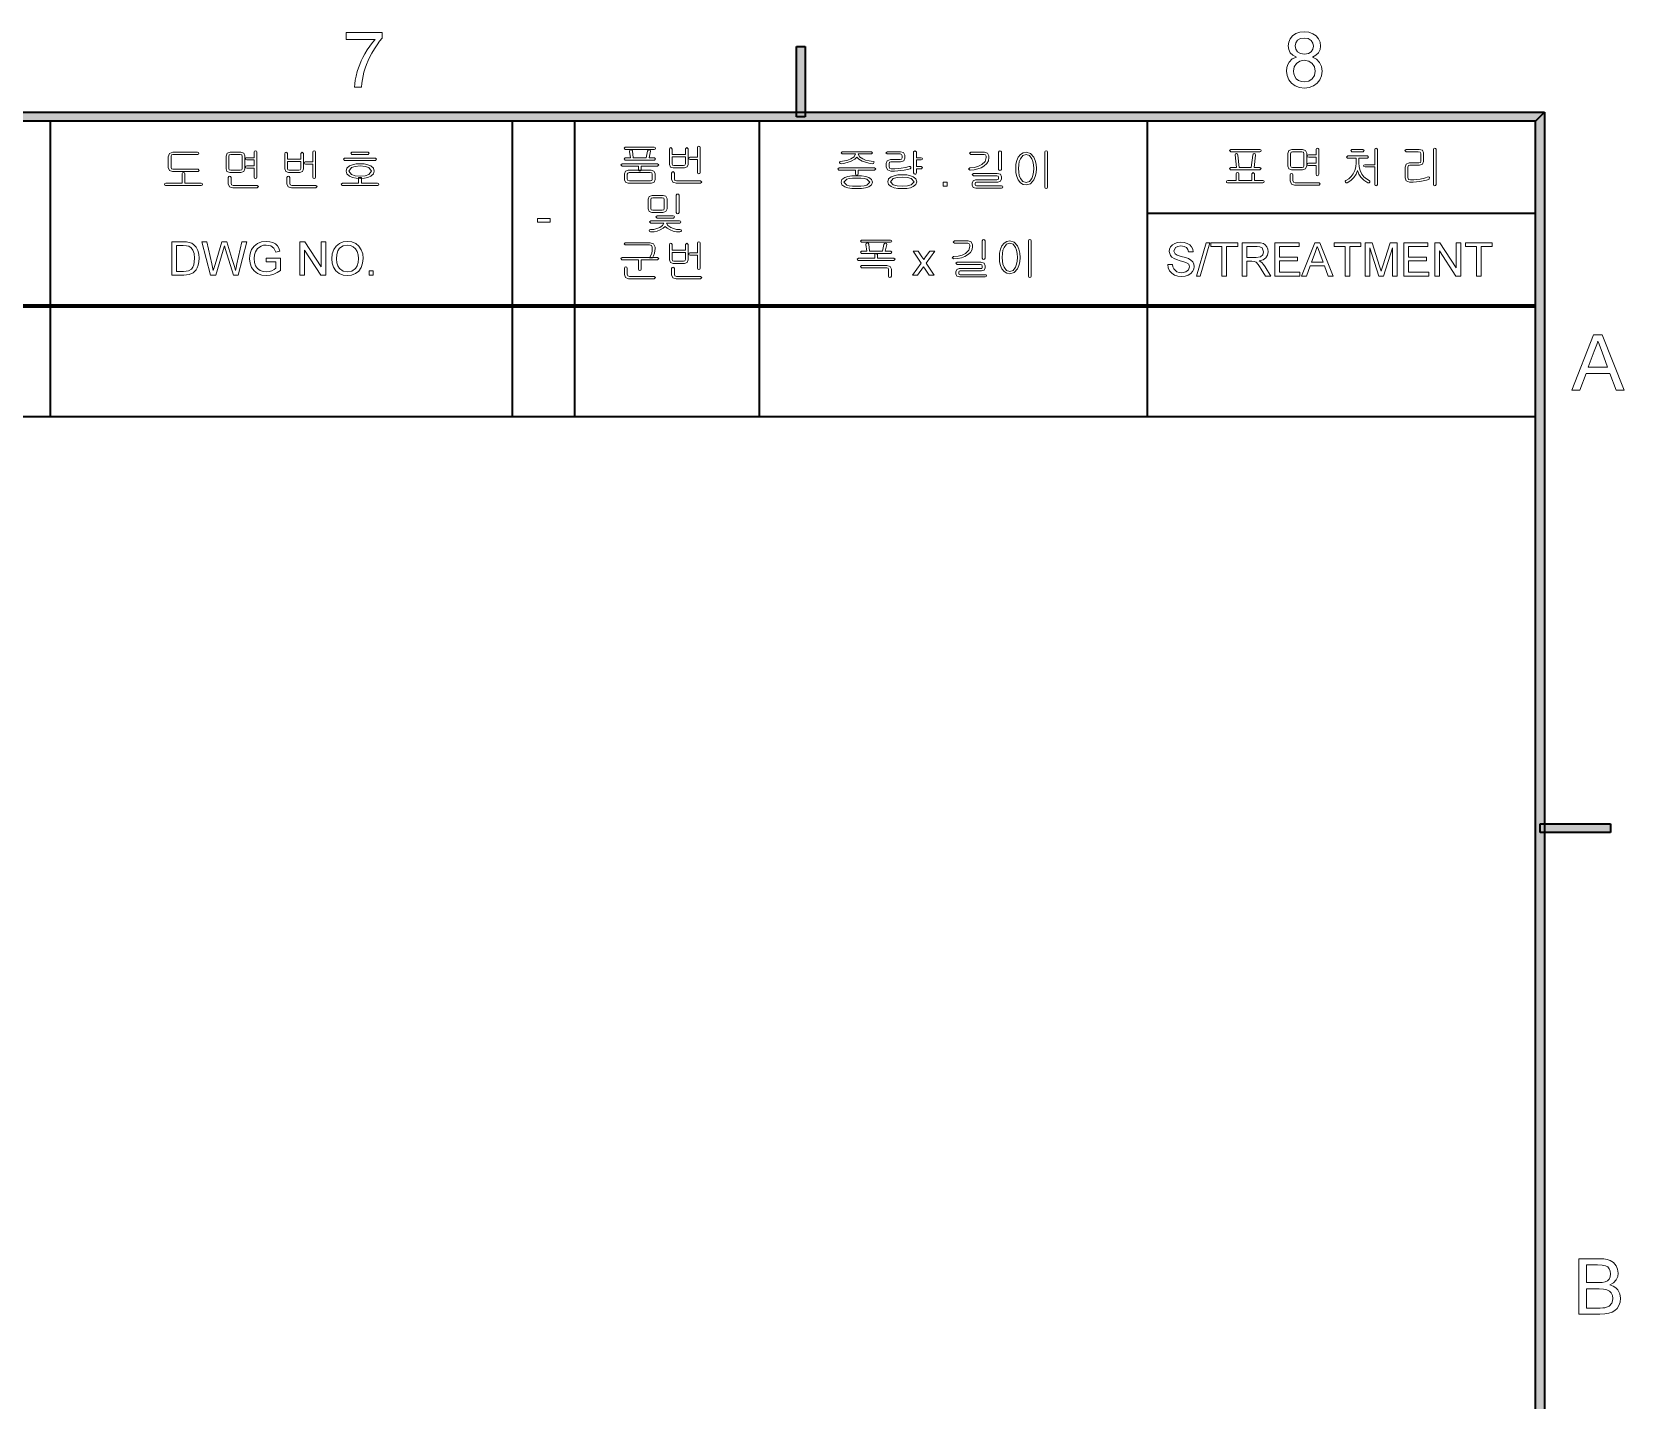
# Model space of a CAD drawing. Extents: x 23 to 417, y 3 to 294.
# Drawn here: x 328.4 to 414.6, y 217.5 to 291.6 of the extents above; entities that cross this region are included whole.
import ezdxf

# ---------------------------------------------------------------- set-up
doc = ezdxf.new("R2010")
doc.units = 0

msp = doc.modelspace()

# ---------------------------------------------------------------- linework, layer by layer
at = {"color": 7, "lineweight": 35, "ltscale": 0.095}
for p, q in [((369.763, 287), (369.763, 290.8)), ((370.237, 290.8), (370.237, 287)), ((410.006, 248.738), (413.806, 248.738)), ((413.806, 248.262), (410.006, 248.262))]:
    msp.add_line(p, q, dxfattribs=at)
at = {"color": 7, "lineweight": 35, "ltscale": 0.011874}
for p, q in [((369.763, 290.8), (370.237, 290.8)), ((370.237, 287), (369.763, 287))]:
    msp.add_line(p, q, dxfattribs=at)
at = {"color": 7, "lineweight": 35}
for p, q in [((30, 287.237), (410.237, 287.237)), ((410.237, 287.237), (410.237, 9.762)), ((409.763, 286.763), (30, 286.763)), ((409.763, 10.238), (409.763, 286.763)), ((409.763, 281.763), (388.763, 281.763)), ((409.763, 276.763), (221.402, 276.763)), ((409.763, 270.763), (221.402, 270.763))]:
    msp.add_line(p, q, dxfattribs=at)
at = {"color": 7, "lineweight": 35, "ltscale": 0.016793}
for p, q in [((410.237, 287.237), (409.763, 286.763)), ((409.763, 286.763), (410.237, 287.237))]:
    msp.add_line(p, q, dxfattribs=at)
at = {"color": 7, "lineweight": 35, "ltscale": 0.4}
for p, q in [((329.402, 270.763), (329.402, 286.763)), ((354.402, 270.763), (354.402, 286.763)), ((354.402, 270.763), (354.402, 286.763)), ((357.763, 270.763), (357.763, 286.763)), ((367.763, 270.763), (367.763, 286.763)), ((367.763, 270.763), (367.763, 286.763)), ((388.763, 270.763), (388.763, 286.763))]:
    msp.add_line(p, q, dxfattribs=at)
at = {"color": 7, "lineweight": 140}
msp.add_line((241.402, 276.763), (409.763, 276.763), dxfattribs=at)
at = {"color": 7, "lineweight": 35, "ltscale": 0.011875}
for p, q in [((410.006, 248.262), (410.006, 248.738)), ((413.806, 248.738), (413.806, 248.262))]:
    msp.add_line(p, q, dxfattribs=at)
at = {"color": 7, "lineweight": 13}
for points in [[(345.389, 291.176), (345.389, 291.551), (347.348, 291.551), (347.348, 291.247), (347.207, 291.082), (347.067, 290.892), (346.928, 290.678), (346.789, 290.44), (346.683, 290.238), (346.588, 290.034), (346.502, 289.828), (346.427, 289.62), (346.361, 289.409), (346.312, 289.218), (346.272, 289.019), (346.242, 288.81), (346.223, 288.592), (345.848, 288.592), (345.859, 288.777), (345.888, 288.98), (345.934, 289.201), (345.997, 289.44), (346.059, 289.637), (346.131, 289.832), (346.212, 290.023), (346.304, 290.212), (346.406, 290.398), (346.541, 290.62), (346.681, 290.823), (346.825, 291.008), (346.973, 291.176)], [(396.822, 290.228), (396.622, 290.328), (396.482, 290.464), (396.399, 290.632), (396.371, 290.831), (396.398, 291.034), (396.477, 291.215), (396.609, 291.373), (396.785, 291.495), (396.996, 291.568), (397.241, 291.592), (397.488, 291.567), (397.701, 291.492), (397.879, 291.368), (398.014, 291.207), (398.094, 291.025), (398.121, 290.82), (398.094, 290.628), (398.012, 290.462), (397.875, 290.328), (397.681, 290.228), (397.907, 290.11), (398.071, 289.937), (398.171, 289.717), (398.205, 289.459), (398.175, 289.216), (398.087, 289.001), (397.941, 288.812), (397.746, 288.667), (397.515, 288.58), (397.246, 288.551), (396.978, 288.58), (396.746, 288.667), (396.552, 288.813), (396.405, 289.003), (396.317, 289.222), (396.288, 289.469), (396.303, 289.654), (396.35, 289.817), (396.427, 289.959), (396.595, 290.125)], [(396.746, 290.833), (396.779, 290.653), (396.876, 290.51), (397.035, 290.415), (397.25, 290.384), (397.462, 290.415), (397.618, 290.509), (397.714, 290.647), (397.746, 290.814), (397.713, 290.987), (397.613, 291.131), (397.455, 291.227), (397.246, 291.259), (397.036, 291.228), (396.878, 291.133), (396.779, 290.995)], [(396.663, 289.473), (396.678, 289.324), (396.724, 289.181), (396.807, 289.055), (396.936, 288.961), (397.09, 288.903), (397.25, 288.884), (397.493, 288.925), (397.676, 289.047), (397.791, 289.232), (397.83, 289.461), (397.79, 289.695), (397.671, 289.884), (397.483, 290.009), (397.237, 290.051), (396.997, 290.009), (396.816, 289.886), (396.701, 289.7)], [(362.065, 285.351), (360.501, 285.351), (360.435, 285.29), (360.501, 285.226), (362.072, 285.226), (362.121, 285.245), (362.135, 285.29), (362.116, 285.334)], [(363.76, 285.257), (363.76, 284.951), (363.035, 284.951), (363.035, 285.245), (363.01, 285.306), (362.959, 285.326), (362.908, 285.304), (362.885, 285.243), (362.885, 284.414), (362.943, 284.272), (363.089, 284.226), (363.697, 284.226), (363.85, 284.279), (363.91, 284.414), (363.91, 285.255), (363.834, 285.326)], [(364.56, 283.979), (364.56, 285.334), (364.535, 285.384), (364.485, 285.401), (364.433, 285.383), (364.41, 285.331), (364.41, 284.801), (364.002, 284.801), (363.952, 284.783), (363.935, 284.738), (363.957, 284.696), (364.014, 284.676), (364.41, 284.676), (364.41, 283.978), (364.433, 283.92), (364.485, 283.901), (364.535, 283.92)], [(394.832, 285.228), (393.268, 285.228), (393.202, 285.165), (393.268, 285.103), (394.841, 285.103), (394.888, 285.124), (394.902, 285.165), (394.885, 285.209)], [(397.148, 285.228), (396.569, 285.228), (396.409, 285.163), (396.352, 285.015), (396.352, 284.331), (396.406, 284.185), (396.552, 284.128), (397.155, 284.128), (397.316, 284.182), (397.377, 284.333), (397.377, 285.033), (397.314, 285.171)], [(398.027, 283.881), (398.027, 285.236), (398.002, 285.286), (397.952, 285.303), (397.9, 285.286), (397.877, 285.236), (397.877, 284.928), (397.473, 284.928), (397.419, 284.911), (397.402, 284.867), (397.423, 284.822), (397.485, 284.803), (397.877, 284.803), (397.877, 284.478), (397.476, 284.478), (397.419, 284.46), (397.402, 284.415), (397.421, 284.373), (397.478, 284.353), (397.877, 284.353), (397.877, 283.882), (397.9, 283.823), (397.952, 283.803), (398.002, 283.822)], [(400.415, 285.228), (399.824, 285.228), (399.753, 285.167), (399.824, 285.103), (400.425, 285.103), (400.478, 285.167)], [(401.202, 283.329), (401.202, 285.229), (401.177, 285.286), (401.127, 285.303), (401.075, 285.286), (401.052, 285.229), (401.052, 284.403), (400.518, 284.403), (400.467, 284.385), (400.452, 284.34), (400.474, 284.298), (400.534, 284.278), (401.052, 284.278), (401.052, 283.329), (401.075, 283.272), (401.127, 283.253), (401.177, 283.272)], [(403.465, 285.228), (402.757, 285.228), (402.677, 285.165), (402.751, 285.103), (403.41, 285.103), (403.518, 285.081), (403.552, 285.008), (403.552, 284.593), (403.528, 284.522), (403.446, 284.503), (402.927, 284.503), (402.76, 284.439), (402.702, 284.277), (402.702, 283.696), (402.758, 283.522), (402.939, 283.453), (403.129, 283.458), (403.314, 283.472), (403.494, 283.495), (403.683, 283.53), (403.849, 283.574), (403.994, 283.628), (404.027, 283.725), (403.941, 283.753), (403.747, 283.681), (403.516, 283.626), (403.342, 283.599), (403.164, 283.583), (402.982, 283.578), (402.881, 283.61), (402.852, 283.706), (402.852, 284.26), (402.874, 284.351), (402.959, 284.378), (403.477, 284.378), (403.646, 284.429), (403.702, 284.57), (403.702, 285.043), (403.638, 285.182)], [(404.377, 283.329), (404.377, 285.237), (404.352, 285.288), (404.302, 285.303), (404.25, 285.288), (404.227, 285.237), (404.227, 283.329), (404.25, 283.272), (404.302, 283.253), (404.352, 283.272)], [(337.351, 285.082), (336.015, 285.082), (335.83, 285.016), (335.769, 284.837), (335.769, 284.25), (335.83, 284.093), (336.001, 284.032), (337.385, 284.032), (337.444, 284.094), (337.381, 284.157), (336.016, 284.157), (335.941, 284.179), (335.919, 284.245), (335.919, 284.869), (335.943, 284.937), (336.021, 284.957), (337.363, 284.957), (337.404, 284.978), (337.419, 285.019), (337.399, 285.063)], [(339.69, 285.082), (339.111, 285.082), (338.95, 285.018), (338.894, 284.869), (338.894, 284.185), (338.947, 284.039), (339.094, 283.982), (339.697, 283.982), (339.858, 284.036), (339.919, 284.187), (339.919, 284.887), (339.856, 285.025)], [(339.769, 284.85), (339.769, 284.201), (339.743, 284.124), (339.661, 284.107), (339.149, 284.107), (339.068, 284.127), (339.044, 284.201), (339.044, 284.841), (339.065, 284.93), (339.147, 284.957), (339.656, 284.957), (339.745, 284.93)], [(340.569, 283.735), (340.569, 285.091), (340.544, 285.14), (340.494, 285.157), (340.442, 285.14), (340.419, 285.09), (340.419, 284.782), (340.015, 284.782), (339.96, 284.765), (339.944, 284.721), (339.965, 284.676), (340.027, 284.657), (340.419, 284.657), (340.419, 284.332), (340.017, 284.332), (339.961, 284.314), (339.944, 284.269), (339.963, 284.227), (340.02, 284.207), (340.419, 284.207), (340.419, 283.736), (340.442, 283.677), (340.494, 283.657), (340.544, 283.676)], [(342.944, 285.013), (342.944, 284.707), (342.219, 284.707), (342.219, 285.001), (342.194, 285.062), (342.143, 285.082), (342.092, 285.06), (342.069, 284.999), (342.069, 284.17), (342.127, 284.028), (342.272, 283.982), (342.881, 283.982), (343.033, 284.035), (343.094, 284.17), (343.094, 285.011), (343.018, 285.082)], [(342.944, 284.582), (342.944, 284.199), (342.913, 284.129), (342.831, 284.107), (342.316, 284.107), (342.242, 284.126), (342.219, 284.199), (342.219, 284.582)], [(343.744, 283.735), (343.744, 285.091), (343.719, 285.14), (343.669, 285.157), (343.617, 285.139), (343.594, 285.087), (343.594, 284.557), (343.186, 284.557), (343.136, 284.539), (343.119, 284.494), (343.14, 284.452), (343.198, 284.432), (343.594, 284.432), (343.594, 283.734), (343.617, 283.676), (343.669, 283.657), (343.719, 283.676)], [(346.978, 284.757), (345.313, 284.757), (345.244, 284.696), (345.313, 284.632), (346.985, 284.632), (347.044, 284.696)], [(346.155, 284.457), (345.93, 284.443), (345.739, 284.403), (345.582, 284.335), (345.441, 284.211), (345.394, 284.059), (345.441, 283.905), (345.582, 283.779), (345.738, 283.711), (345.929, 283.671), (346.155, 283.657), (346.38, 283.671), (346.571, 283.711), (346.726, 283.779), (346.871, 283.905), (346.919, 284.059), (346.871, 284.211), (346.726, 284.335), (346.569, 284.403), (346.379, 284.443)], [(346.579, 285.082), (345.711, 285.082), (345.644, 285.019), (345.711, 284.957), (346.589, 284.957), (346.644, 285.019)], [(362.244, 284.451), (360.334, 284.451), (360.26, 284.39), (360.331, 284.326), (361.21, 284.326), (361.21, 284.124), (361.234, 284.068), (361.285, 284.051), (361.334, 284.07), (361.36, 284.129), (361.36, 284.326), (362.249, 284.326), (362.31, 284.39)], [(362.074, 284.776), (361.785, 284.776), (361.86, 285.126), (361.847, 285.181), (361.797, 285.201), (361.741, 285.186), (361.71, 285.137), (361.635, 284.776), (360.935, 284.776), (360.885, 285.149), (360.854, 285.201), (360.797, 285.201), (360.748, 285.181), (360.735, 285.125), (360.785, 284.776), (360.496, 284.776), (360.435, 284.715), (360.491, 284.651), (362.084, 284.651), (362.135, 284.715)], [(363.76, 284.826), (363.76, 284.443), (363.729, 284.373), (363.647, 284.351), (363.132, 284.351), (363.059, 284.37), (363.035, 284.443), (363.035, 284.826)], [(373.815, 285.107), (372.245, 285.107), (372.176, 285.046), (372.242, 284.982), (372.951, 284.982), (372.882, 284.836), (372.703, 284.714), (372.548, 284.655), (372.365, 284.612), (372.155, 284.582), (372.094, 284.559), (372.101, 284.514), (372.128, 284.473), (372.194, 284.457), (372.385, 284.487), (372.564, 284.532), (372.729, 284.592), (372.916, 284.695), (373.026, 284.807), (373.139, 284.696), (373.327, 284.594), (373.493, 284.532), (373.673, 284.486), (373.867, 284.457), (373.925, 284.473), (373.951, 284.514), (373.962, 284.559), (373.91, 284.582), (373.693, 284.612), (373.505, 284.655), (373.346, 284.714), (373.169, 284.836), (373.101, 284.982), (373.816, 284.982), (373.876, 285.046)], [(375.389, 285.107), (374.681, 285.107), (374.601, 285.046), (374.675, 284.982), (375.369, 284.982), (375.447, 284.959), (375.476, 284.884), (375.476, 284.775), (375.452, 284.702), (375.37, 284.682), (374.844, 284.682), (374.68, 284.62), (374.626, 284.462), (374.626, 284.282), (374.682, 284.124), (374.862, 284.057), (375.061, 284.06), (375.243, 284.067), (375.407, 284.08), (375.595, 284.105), (375.765, 284.139), (375.915, 284.182), (375.954, 284.219), (375.951, 284.27), (375.918, 284.307), (375.863, 284.307), (375.672, 284.251), (375.435, 284.212), (375.267, 284.195), (375.085, 284.185), (374.887, 284.182), (374.803, 284.212), (374.776, 284.298), (374.776, 284.458), (374.798, 284.532), (374.874, 284.557), (375.401, 284.557), (375.571, 284.609), (375.626, 284.752), (375.626, 284.919), (375.562, 285.058)], [(376.251, 284.782), (376.251, 285.092), (376.175, 285.157), (376.101, 285.091), (376.101, 283.959), (376.124, 283.902), (376.175, 283.882), (376.226, 283.899), (376.251, 283.956), (376.251, 284.182), (376.521, 284.182), (376.576, 284.244), (376.517, 284.307), (376.251, 284.307), (376.251, 284.657), (376.519, 284.657), (376.562, 284.678), (376.576, 284.719), (376.557, 284.763), (376.509, 284.782)], [(379.94, 285.082), (379.192, 285.082), (379.126, 285.021), (379.194, 284.957), (379.915, 284.957), (379.995, 284.933), (380.026, 284.858), (380.026, 284.79), (379.97, 284.582), (379.8, 284.411), (379.622, 284.319), (379.406, 284.259), (379.152, 284.232), (379.076, 284.167), (379.158, 284.107), (379.38, 284.127), (379.58, 284.171), (379.757, 284.238), (379.911, 284.328), (380.058, 284.465), (380.147, 284.618), (380.176, 284.788), (380.176, 284.878), (380.108, 285.026)], [(380.851, 284.151), (380.851, 285.091), (380.826, 285.14), (380.776, 285.157), (380.724, 285.14), (380.701, 285.088), (380.701, 284.151), (380.724, 284.099), (380.776, 284.082), (380.826, 284.099)], [(382.192, 285.082), (382.025, 285.052), (381.883, 284.962), (381.767, 284.813), (381.689, 284.634), (381.642, 284.427), (381.626, 284.192), (381.642, 283.96), (381.689, 283.755), (381.767, 283.578), (381.883, 283.428), (382.025, 283.337), (382.192, 283.307), (382.43, 283.375), (382.611, 283.578), (382.689, 283.755), (382.736, 283.96), (382.751, 284.192), (382.736, 284.427), (382.689, 284.634), (382.611, 284.813), (382.43, 285.015)], [(382.191, 284.957), (382.366, 284.9), (382.499, 284.727), (382.556, 284.575), (382.59, 284.397), (382.601, 284.193), (382.59, 283.994), (382.556, 283.817), (382.499, 283.664), (382.366, 283.49), (382.191, 283.432), (382.013, 283.49), (381.879, 283.664), (381.822, 283.817), (381.788, 283.994), (381.776, 284.193), (381.788, 284.397), (381.822, 284.575), (381.879, 284.727), (382.013, 284.9)], [(383.351, 283.183), (383.351, 285.091), (383.326, 285.142), (383.276, 285.157), (383.224, 285.142), (383.201, 285.091), (383.201, 283.183), (383.224, 283.126), (383.276, 283.107), (383.326, 283.126)], [(394.837, 284.253), (394.527, 284.253), (394.602, 284.926), (394.582, 284.985), (394.532, 285.003), (394.478, 284.978), (394.452, 284.927), (394.377, 284.253), (393.727, 284.253), (393.652, 284.927), (393.622, 284.978), (393.568, 285.003), (393.52, 284.986), (393.502, 284.929), (393.577, 284.253), (393.267, 284.253), (393.202, 284.192), (393.258, 284.128), (394.844, 284.128), (394.902, 284.192)], [(397.227, 284.996), (397.227, 284.347), (397.201, 284.27), (397.12, 284.253), (396.608, 284.253), (396.526, 284.273), (396.502, 284.347), (396.502, 284.986), (396.524, 285.076), (396.605, 285.103), (397.115, 285.103), (397.203, 285.076)], [(400.666, 284.878), (399.591, 284.878), (399.523, 284.817), (399.589, 284.753), (400.052, 284.753), (400.052, 284.497), (400.034, 284.283), (399.98, 284.086), (399.889, 283.906), (399.779, 283.762), (399.649, 283.643), (399.498, 283.549), (399.459, 283.508), (399.466, 283.456), (399.505, 283.422), (399.564, 283.427), (399.755, 283.549), (399.923, 283.713), (400.047, 283.895), (400.125, 284.084), (400.198, 283.895), (400.31, 283.723), (400.473, 283.558), (400.676, 283.427), (400.745, 283.42), (400.788, 283.456), (400.793, 283.51), (400.754, 283.552), (400.603, 283.636), (400.472, 283.752), (400.361, 283.899), (400.273, 284.081), (400.22, 284.28), (400.202, 284.497), (400.202, 284.753), (400.666, 284.753), (400.725, 284.817)], [(336.519, 283.918), (336.519, 283.407), (335.642, 283.407), (335.588, 283.39), (335.569, 283.346), (335.581, 283.301), (335.623, 283.282), (337.548, 283.282), (337.599, 283.301), (337.619, 283.346), (337.599, 283.39), (337.545, 283.407), (336.669, 283.407), (336.669, 283.908), (336.643, 283.962), (336.594, 283.982), (336.542, 283.967)], [(339.169, 283.701), (339.144, 283.762), (339.094, 283.782), (339.042, 283.762), (339.019, 283.701), (339.019, 283.375), (339.086, 283.211), (339.258, 283.157), (340.583, 283.157), (340.644, 283.221), (340.584, 283.282), (339.287, 283.282), (339.193, 283.304), (339.169, 283.395)], [(342.344, 283.701), (342.319, 283.762), (342.269, 283.782), (342.217, 283.762), (342.194, 283.701), (342.194, 283.375), (342.261, 283.211), (342.433, 283.157), (343.758, 283.157), (343.819, 283.221), (343.759, 283.282), (342.462, 283.282), (342.368, 283.304), (342.344, 283.395)], [(346.219, 283.407), (346.219, 283.707), (346.069, 283.707), (346.069, 283.407), (345.192, 283.407), (345.119, 283.346), (345.185, 283.282), (347.103, 283.282), (347.152, 283.301), (347.169, 283.346), (347.149, 283.39), (347.096, 283.407)], [(346.156, 284.332), (346.419, 284.312), (346.617, 284.251), (346.769, 284.059), (346.617, 283.866), (346.419, 283.803), (346.156, 283.782), (345.892, 283.803), (345.694, 283.866), (345.544, 284.059), (345.694, 284.251), (345.892, 284.312)], [(361.895, 284.101), (360.665, 284.101), (360.514, 284.048), (360.46, 283.903), (360.46, 283.589), (360.514, 283.451), (360.663, 283.401), (361.915, 283.401), (362.057, 283.456), (362.11, 283.594), (362.11, 283.923), (362.049, 284.051)], [(361.96, 283.89), (361.96, 283.607), (361.934, 283.544), (361.856, 283.526), (360.72, 283.526), (360.632, 283.546), (360.61, 283.617), (360.61, 283.882), (360.63, 283.953), (360.712, 283.976), (361.851, 283.976), (361.934, 283.956)], [(363.16, 283.945), (363.135, 284.006), (363.085, 284.026), (363.033, 284.006), (363.01, 283.945), (363.01, 283.619), (363.078, 283.455), (363.249, 283.401), (364.575, 283.401), (364.635, 283.465), (364.575, 283.526), (363.278, 283.526), (363.184, 283.548), (363.16, 283.639)], [(373.985, 284.232), (372.075, 284.232), (372.001, 284.171), (372.062, 284.107), (372.951, 284.107), (372.951, 283.898), (372.975, 283.848), (373.026, 283.832), (373.076, 283.85), (373.101, 283.905), (373.101, 284.107), (373.99, 284.107), (374.051, 284.171)], [(373.026, 283.807), (372.761, 283.796), (372.544, 283.762), (372.374, 283.707), (372.226, 283.599), (372.176, 283.456), (372.226, 283.315), (372.374, 283.207), (372.544, 283.152), (372.761, 283.118), (373.026, 283.107), (373.29, 283.118), (373.507, 283.152), (373.677, 283.207), (373.827, 283.315), (373.876, 283.456), (373.827, 283.6), (373.677, 283.707), (373.508, 283.762), (373.291, 283.796)], [(373.026, 283.682), (373.248, 283.675), (373.427, 283.655), (373.565, 283.621), (373.726, 283.455), (373.565, 283.295), (373.427, 283.26), (373.248, 283.239), (373.026, 283.232), (372.804, 283.239), (372.623, 283.26), (372.485, 283.295), (372.326, 283.455), (372.485, 283.621), (372.623, 283.655), (372.804, 283.675)], [(375.49, 283.857), (375.25, 283.845), (375.05, 283.808), (374.891, 283.746), (374.749, 283.629), (374.701, 283.478), (374.749, 283.332), (374.891, 283.217), (375.05, 283.156), (375.25, 283.119), (375.49, 283.107), (375.729, 283.119), (375.928, 283.156), (376.087, 283.217), (376.229, 283.332), (376.276, 283.478), (376.229, 283.629), (376.087, 283.746), (375.928, 283.808), (375.729, 283.845)], [(375.49, 283.732), (375.769, 283.715), (375.973, 283.663), (376.126, 283.48), (375.973, 283.304), (375.769, 283.25), (375.49, 283.232), (375.209, 283.25), (375.003, 283.304), (374.851, 283.48), (375.003, 283.663), (375.207, 283.715)], [(380.632, 283.932), (379.349, 283.932), (379.276, 283.871), (379.349, 283.807), (380.608, 283.807), (380.68, 283.788), (380.701, 283.719), (380.701, 283.648), (380.675, 283.598), (380.61, 283.582), (379.458, 283.582), (379.327, 283.537), (379.276, 283.408), (379.276, 283.301), (379.33, 283.177), (379.465, 283.132), (380.86, 283.132), (380.909, 283.151), (380.926, 283.196), (380.907, 283.24), (380.851, 283.257), (379.512, 283.257), (379.448, 283.271), (379.426, 283.32), (379.426, 283.385), (379.443, 283.438), (379.514, 283.457), (380.658, 283.457), (380.798, 283.508), (380.851, 283.634), (380.851, 283.737), (380.796, 283.881)], [(393.552, 283.907), (393.552, 283.553), (393.102, 283.553), (393.047, 283.536), (393.027, 283.492), (393.039, 283.447), (393.081, 283.428), (395.006, 283.428), (395.058, 283.447), (395.077, 283.492), (395.057, 283.536), (395.002, 283.553), (394.552, 283.553), (394.552, 283.91), (394.477, 283.978), (394.402, 283.912), (394.402, 283.553), (393.702, 283.553), (393.702, 283.907), (393.677, 283.961), (393.627, 283.978), (393.575, 283.961)], [(396.627, 283.847), (396.602, 283.908), (396.552, 283.928), (396.5, 283.908), (396.477, 283.847), (396.477, 283.521), (396.545, 283.357), (396.716, 283.303), (398.042, 283.303), (398.102, 283.367), (398.042, 283.428), (396.745, 283.428), (396.652, 283.45), (396.627, 283.541)], [(362.543, 282.741), (361.952, 282.741), (361.791, 282.679), (361.735, 282.534), (361.735, 282.009), (361.791, 281.867), (361.943, 281.816), (362.536, 281.816), (362.697, 281.867), (362.76, 282.012), (362.76, 282.549), (362.702, 282.691)], [(363.41, 281.81), (363.41, 282.75), (363.385, 282.799), (363.335, 282.816), (363.283, 282.799), (363.26, 282.747), (363.26, 281.81), (363.283, 281.758), (363.335, 281.741), (363.385, 281.758)], [(377.701, 283.232), (377.701, 283.457), (377.926, 283.457), (377.926, 283.232)], [(362.61, 282.514), (362.61, 282.037), (362.584, 281.963), (362.502, 281.941), (361.991, 281.941), (361.909, 281.963), (361.885, 282.035), (361.885, 282.501), (361.907, 282.59), (361.988, 282.616), (362.498, 282.616), (362.586, 282.59)], [(355.755, 281.287), (355.755, 281.487), (356.43, 281.487), (356.43, 281.287)], [(363.44, 281.366), (361.886, 281.366), (361.81, 281.304), (361.878, 281.241), (362.585, 281.241), (362.521, 281.117), (362.363, 281.004), (362.211, 280.941), (362.046, 280.904), (361.868, 280.891), (361.805, 280.872), (361.785, 280.829), (361.805, 280.788), (361.869, 280.766), (362.057, 280.778), (362.231, 280.812), (362.392, 280.869), (362.557, 280.961), (362.659, 281.066), (362.764, 280.961), (362.931, 280.869), (363.093, 280.812), (363.269, 280.778), (363.459, 280.766), (363.515, 280.788), (363.535, 280.829), (363.516, 280.872), (363.459, 280.891), (363.278, 280.904), (363.111, 280.941), (362.959, 281.004), (362.798, 281.117), (362.735, 281.241), (363.445, 281.241), (363.493, 281.263), (363.51, 281.304), (363.491, 281.347)], [(363.092, 281.641), (362.231, 281.641), (362.16, 281.579), (362.231, 281.516), (363.104, 281.516), (363.146, 281.538), (363.16, 281.579), (363.141, 281.622)], [(335.966, 278.426), (335.966, 280.226), (336.581, 280.226), (336.764, 280.22), (336.898, 280.2), (337.041, 280.15), (337.16, 280.071), (337.284, 279.934), (337.372, 279.764), (337.424, 279.563), (337.441, 279.336), (337.43, 279.142), (337.394, 278.972), (337.34, 278.828), (337.272, 278.71), (337.11, 278.547), (336.897, 278.457), (336.763, 278.434), (336.61, 278.426)], [(338.055, 278.426), (337.591, 280.226), (337.85, 280.226), (338.12, 279.044), (338.162, 278.86), (338.204, 278.678), (338.269, 278.896), (338.299, 278.998), (338.661, 280.226), (338.946, 280.226), (339.211, 279.328), (339.288, 279.11), (339.352, 278.893), (339.404, 278.678), (339.441, 278.84), (339.488, 279.041), (339.758, 280.226), (340.016, 280.226), (339.553, 278.426), (339.298, 278.426), (338.866, 279.81), (338.804, 280.009), (338.736, 279.777), (338.337, 278.426)], [(341.066, 279.151), (341.066, 279.351), (341.841, 279.351), (341.841, 278.682), (341.662, 278.56), (341.477, 278.472), (341.287, 278.419), (341.092, 278.401), (340.837, 278.429), (340.607, 278.514), (340.415, 278.652), (340.278, 278.84), (340.194, 279.066), (340.166, 279.317), (340.179, 279.488), (340.215, 279.65), (340.277, 279.805), (340.411, 280.002), (340.595, 280.141), (340.818, 280.224), (341.072, 280.251), (341.259, 280.235), (341.427, 280.189), (341.568, 280.114), (341.676, 280.015), (341.755, 279.887), (341.813, 279.725), (341.583, 279.666), (341.483, 279.88), (341.313, 280.004), (341.067, 280.051), (340.916, 280.039), (340.788, 280.001), (340.597, 279.87), (340.484, 279.691), (340.433, 279.516), (340.416, 279.327), (340.437, 279.104), (340.498, 278.922), (340.599, 278.78), (340.738, 278.68), (340.899, 278.621), (341.071, 278.601), (341.222, 278.617), (341.37, 278.664), (341.498, 278.729), (341.591, 278.798), (341.591, 279.151)], [(342.891, 278.426), (342.891, 280.226), (343.156, 280.226), (344.041, 278.867), (344.041, 280.226), (344.291, 280.226), (344.291, 278.426), (344.027, 278.426), (343.141, 279.785), (343.141, 278.426)], [(344.616, 279.302), (344.643, 279.578), (344.722, 279.81), (344.854, 279.999), (345.028, 280.139), (345.232, 280.223), (345.468, 280.251), (345.702, 280.221), (345.911, 280.133), (346.086, 279.991), (346.213, 279.803), (346.291, 279.577), (346.316, 279.323), (346.289, 279.065), (346.207, 278.836), (346.075, 278.648), (345.898, 278.511), (345.69, 278.429), (345.466, 278.401), (345.229, 278.431), (345.018, 278.523), (344.844, 278.667), (344.718, 278.856), (344.642, 279.073)], [(344.866, 279.299), (344.885, 279.098), (344.942, 278.928), (345.037, 278.788), (345.23, 278.648), (345.465, 278.601), (345.704, 278.648), (345.897, 278.79), (345.991, 278.933), (346.048, 279.111), (346.066, 279.325), (346.048, 279.53), (345.994, 279.707), (345.905, 279.853), (345.782, 279.961), (345.634, 280.029), (345.469, 280.051), (345.239, 280.008), (345.044, 279.878), (344.946, 279.736), (344.886, 279.544)], [(361.838, 280.182), (360.501, 280.182), (360.435, 280.119), (360.501, 280.057), (361.812, 280.057), (361.919, 280.025), (361.96, 279.934), (361.96, 279.876), (361.954, 279.734), (361.936, 279.62), (361.891, 279.488), (361.818, 279.357), (361.965, 279.357), (362.031, 279.479), (362.078, 279.61), (362.102, 279.736), (362.11, 279.873), (362.11, 279.945), (362.035, 280.122)], [(363.76, 280.088), (363.76, 279.782), (363.035, 279.782), (363.035, 280.076), (363.01, 280.137), (362.959, 280.157), (362.908, 280.135), (362.885, 280.074), (362.885, 279.245), (362.943, 279.103), (363.089, 279.057), (363.697, 279.057), (363.85, 279.11), (363.91, 279.245), (363.91, 280.086), (363.834, 280.157)], [(364.56, 278.81), (364.56, 280.165), (364.535, 280.214), (364.485, 280.232), (364.433, 280.214), (364.41, 280.162), (364.41, 279.632), (364.002, 279.632), (363.952, 279.614), (363.935, 279.569), (363.957, 279.527), (364.014, 279.507), (364.41, 279.507), (364.41, 278.809), (364.433, 278.751), (364.485, 278.732), (364.535, 278.751)], [(374.852, 280.326), (373.288, 280.326), (373.222, 280.265), (373.288, 280.201), (374.859, 280.201), (374.908, 280.221), (374.922, 280.265), (374.903, 280.309)], [(374.862, 279.726), (374.572, 279.726), (374.647, 280.078), (374.635, 280.132), (374.584, 280.151), (374.528, 280.137), (374.497, 280.089), (374.422, 279.726), (373.722, 279.726), (373.672, 280.1), (373.642, 280.151), (373.585, 280.176), (373.535, 280.132), (373.522, 280.078), (373.572, 279.726), (373.283, 279.726), (373.222, 279.665), (373.278, 279.601), (374.871, 279.601), (374.922, 279.665)], [(379.056, 280.276), (378.308, 280.276), (378.242, 280.215), (378.31, 280.151), (379.031, 280.151), (379.111, 280.127), (379.142, 280.052), (379.142, 279.984), (379.086, 279.776), (378.916, 279.605), (378.738, 279.513), (378.522, 279.453), (378.268, 279.426), (378.192, 279.361), (378.274, 279.301), (378.496, 279.321), (378.696, 279.365), (378.873, 279.432), (379.027, 279.522), (379.174, 279.659), (379.263, 279.812), (379.292, 279.982), (379.292, 280.072), (379.224, 280.22)], [(379.967, 279.345), (379.967, 280.285), (379.942, 280.334), (379.892, 280.351), (379.84, 280.334), (379.817, 280.282), (379.817, 279.345), (379.84, 279.293), (379.892, 279.276), (379.942, 279.293)], [(381.308, 280.276), (381.141, 280.246), (380.999, 280.156), (380.883, 280.007), (380.805, 279.828), (380.758, 279.621), (380.742, 279.386), (380.758, 279.154), (380.805, 278.95), (380.883, 278.773), (380.999, 278.622), (381.141, 278.531), (381.308, 278.501), (381.546, 278.569), (381.727, 278.773), (381.805, 278.95), (381.852, 279.154), (381.867, 279.386), (381.852, 279.621), (381.805, 279.828), (381.727, 280.007), (381.546, 280.209)], [(381.307, 280.151), (381.482, 280.094), (381.615, 279.921), (381.672, 279.769), (381.706, 279.591), (381.717, 279.387), (381.706, 279.188), (381.672, 279.011), (381.615, 278.858), (381.482, 278.684), (381.307, 278.626), (381.129, 278.684), (380.995, 278.858), (380.938, 279.011), (380.904, 279.188), (380.892, 279.387), (380.904, 279.591), (380.938, 279.769), (380.995, 279.921), (381.129, 280.094)], [(382.467, 278.377), (382.467, 280.285), (382.442, 280.336), (382.392, 280.351), (382.34, 280.336), (382.317, 280.285), (382.317, 278.377), (382.34, 278.321), (382.392, 278.301), (382.442, 278.321)], [(389.858, 279.003), (390.108, 279.003), (390.133, 278.87), (390.178, 278.763), (390.349, 278.611), (390.473, 278.567), (390.611, 278.553), (390.838, 278.597), (390.985, 278.717), (391.033, 278.873), (390.987, 279.014), (390.834, 279.117), (390.725, 279.154), (390.533, 279.206), (390.333, 279.264), (390.198, 279.319), (390.081, 279.394), (389.999, 279.486), (389.933, 279.709), (389.952, 279.84), (390.01, 279.963), (390.104, 280.066), (390.234, 280.142), (390.39, 280.188), (390.562, 280.203), (390.749, 280.187), (390.912, 280.14), (391.046, 280.062), (391.145, 279.955), (391.208, 279.824), (391.233, 279.678), (390.983, 279.678), (390.945, 279.819), (390.866, 279.921), (390.743, 279.982), (390.571, 280.003), (390.396, 279.983), (390.276, 279.923), (390.183, 279.73), (390.249, 279.57), (390.365, 279.506), (390.586, 279.44), (390.818, 279.378), (390.969, 279.325), (391.109, 279.244), (391.207, 279.143), (391.264, 279.024), (391.283, 278.888), (391.263, 278.75), (391.201, 278.62), (391.102, 278.507), (390.966, 278.423), (390.803, 278.37), (390.621, 278.353), (390.398, 278.372), (390.214, 278.429), (390.068, 278.524), (389.957, 278.658), (389.885, 278.82)], [(391.408, 278.378), (391.933, 280.178), (392.14, 280.178), (391.615, 278.378)], [(392.79, 278.378), (392.79, 279.978), (392.19, 279.978), (392.19, 280.178), (393.64, 280.178), (393.64, 279.978), (393.04, 279.978), (393.04, 278.378)], [(393.89, 278.378), (393.89, 280.178), (394.676, 280.178), (394.879, 280.166), (395.027, 280.13), (395.135, 280.063), (395.218, 279.959), (395.272, 279.831), (395.29, 279.69), (395.26, 279.514), (395.171, 279.369), (395.02, 279.262), (394.805, 279.203), (394.943, 279.113), (395.041, 279.005), (395.133, 278.871), (395.432, 278.378), (395.144, 278.378), (394.916, 278.755), (394.825, 278.899), (394.752, 279.005), (394.636, 279.124), (394.532, 279.17), (394.405, 279.178), (394.14, 279.178), (394.14, 278.378)], [(395.657, 278.378), (395.657, 280.178), (396.957, 280.178), (396.957, 279.978), (395.907, 279.978), (395.907, 279.403), (396.882, 279.403), (396.882, 279.203), (395.907, 279.203), (395.907, 278.578), (397.007, 278.578), (397.007, 278.378)], [(397.093, 278.378), (397.807, 280.178), (398.083, 280.178), (398.797, 278.378), (398.532, 278.378), (398.331, 278.928), (397.559, 278.928), (397.357, 278.378)], [(399.461, 278.378), (399.461, 279.978), (398.861, 279.978), (398.861, 280.178), (400.311, 280.178), (400.311, 279.978), (399.711, 279.978), (399.711, 278.378)], [(400.536, 278.378), (400.536, 280.178), (400.908, 280.178), (401.316, 278.911), (401.365, 278.756), (401.399, 278.646), (401.436, 278.766), (401.489, 278.933), (401.894, 280.178), (402.261, 280.178), (402.261, 278.378), (402.011, 278.378), (402.011, 279.903), (401.522, 278.378), (401.272, 278.378), (400.786, 279.903), (400.786, 278.378)], [(402.636, 278.378), (402.636, 280.178), (403.936, 280.178), (403.936, 279.978), (402.886, 279.978), (402.886, 279.403), (403.861, 279.403), (403.861, 279.203), (402.886, 279.203), (402.886, 278.578), (403.986, 278.578), (403.986, 278.378)], [(404.311, 278.378), (404.311, 280.178), (404.576, 280.178), (405.461, 278.819), (405.461, 280.178), (405.711, 280.178), (405.711, 278.378), (405.446, 278.378), (404.561, 279.737), (404.561, 278.378)], [(406.561, 278.378), (406.561, 279.978), (405.961, 279.978), (405.961, 280.178), (407.411, 280.178), (407.411, 279.978), (406.811, 279.978), (406.811, 278.378)], [(336.216, 278.626), (336.59, 278.626), (336.744, 278.634), (336.861, 278.66), (337.018, 278.755), (337.091, 278.856), (337.146, 278.987), (337.18, 279.148), (337.191, 279.34), (337.169, 279.594), (337.101, 279.782), (337.002, 279.911), (336.883, 279.989), (336.762, 280.017), (336.584, 280.026), (336.216, 280.026)], [(362.237, 279.382), (360.334, 279.382), (360.26, 279.319), (360.321, 279.257), (361.21, 279.257), (361.21, 278.753), (361.234, 278.698), (361.285, 278.682), (361.334, 278.701), (361.36, 278.755), (361.36, 279.257), (362.24, 279.257), (362.31, 279.319)], [(363.76, 279.657), (363.76, 279.274), (363.729, 279.204), (363.647, 279.182), (363.132, 279.182), (363.059, 279.201), (363.035, 279.274), (363.035, 279.657)], [(374.147, 279.545), (374.072, 279.601), (373.997, 279.552), (373.997, 279.351), (373.121, 279.351), (373.047, 279.29), (373.109, 279.226), (375.029, 279.226), (375.097, 279.29), (375.024, 279.351), (374.147, 279.351)], [(376.047, 278.426), (376.511, 279.078), (376.072, 279.726), (376.343, 279.726), (376.551, 279.419), (376.65, 279.273), (376.747, 279.41), (376.972, 279.726), (377.242, 279.726), (376.781, 279.078), (377.222, 278.426), (376.952, 278.426), (376.691, 278.811), (376.643, 278.883), (376.318, 278.426)], [(394.14, 279.378), (394.63, 279.378), (394.87, 279.412), (394.997, 279.521), (395.04, 279.683), (394.955, 279.895), (394.845, 279.957), (394.686, 279.978), (394.14, 279.978)], [(397.633, 279.128), (398.257, 279.128), (398.079, 279.613), (398.004, 279.818), (397.945, 279.978), (397.884, 279.813), (397.823, 279.645)], [(346.641, 278.426), (346.641, 278.651), (346.866, 278.651), (346.866, 278.426)], [(360.61, 278.79), (360.585, 278.859), (360.535, 278.882), (360.483, 278.859), (360.46, 278.791), (360.46, 278.454), (360.516, 278.295), (360.67, 278.232), (362.072, 278.232), (362.135, 278.295), (362.072, 278.357), (360.727, 278.357), (360.634, 278.379), (360.61, 278.473)], [(363.16, 278.776), (363.135, 278.837), (363.085, 278.857), (363.033, 278.837), (363.01, 278.776), (363.01, 278.45), (363.078, 278.286), (363.249, 278.232), (364.575, 278.232), (364.635, 278.295), (364.575, 278.357), (363.278, 278.357), (363.184, 278.379), (363.16, 278.47)], [(374.656, 278.951), (373.288, 278.951), (373.222, 278.89), (373.288, 278.826), (374.645, 278.826), (374.726, 278.805), (374.747, 278.739), (374.747, 278.378), (374.77, 278.32), (374.822, 278.301), (374.872, 278.32), (374.897, 278.378), (374.897, 278.746), (374.834, 278.9)], [(379.747, 279.126), (378.465, 279.126), (378.392, 279.065), (378.465, 279.001), (379.724, 279.001), (379.796, 278.982), (379.817, 278.913), (379.817, 278.842), (379.791, 278.792), (379.726, 278.776), (378.574, 278.776), (378.443, 278.731), (378.392, 278.602), (378.392, 278.495), (378.446, 278.371), (378.581, 278.326), (379.976, 278.326), (380.025, 278.346), (380.042, 278.39), (380.023, 278.434), (379.967, 278.451), (378.628, 278.451), (378.564, 278.465), (378.542, 278.514), (378.542, 278.579), (378.559, 278.632), (378.63, 278.651), (379.774, 278.651), (379.914, 278.702), (379.967, 278.828), (379.967, 278.931), (379.912, 279.075)], [(411.712, 272.192), (412.902, 275.192), (413.362, 275.192), (414.552, 272.192), (414.111, 272.192), (413.775, 273.109), (412.489, 273.109), (412.153, 272.192)], [(412.612, 273.442), (413.651, 273.442), (413.355, 274.252), (413.268, 274.487), (413.194, 274.689), (413.132, 274.859), (413.065, 274.676), (412.997, 274.491), (412.928, 274.304)], [(412.105, 222.192), (412.105, 225.192), (413.233, 225.192), (413.448, 225.182), (413.632, 225.152), (413.786, 225.101), (413.972, 224.984), (414.112, 224.818), (414.2, 224.622), (414.23, 224.418), (414.202, 224.229), (414.119, 224.052), (413.98, 223.898), (413.785, 223.776), (413.954, 223.71), (414.095, 223.62), (414.207, 223.505), (414.318, 223.297), (414.355, 223.055), (414.333, 222.853), (414.266, 222.666), (414.167, 222.507), (414.048, 222.389), (413.901, 222.304), (413.722, 222.242), (413.503, 222.205), (413.241, 222.192)], [(412.522, 223.901), (413.15, 223.901), (413.37, 223.91), (413.518, 223.938), (413.646, 224.001), (413.739, 224.096), (413.795, 224.22), (413.813, 224.373), (413.796, 224.521), (413.744, 224.65), (413.66, 224.751), (413.545, 224.815), (413.37, 224.848), (413.103, 224.859), (412.522, 224.859)], [(412.522, 222.526), (413.248, 222.526), (413.407, 222.529), (413.51, 222.54), (413.733, 222.623), (413.881, 222.791), (413.924, 222.91), (413.938, 223.046), (413.917, 223.205), (413.853, 223.341), (413.752, 223.447), (413.62, 223.517), (413.44, 223.555), (413.194, 223.567), (412.522, 223.567)]]:
    msp.add_lwpolyline(points, close=True, dxfattribs=at)
at = {"color": 3, "lineweight": 5}
msp.add_solid([(370.237, 290.8), (369.763, 290.8), (370.237, 287), (369.763, 287)], dxfattribs=at)
at = {"color": 7, "lineweight": 5}
for points in [[(370.237, 290.8), (369.763, 290.8), (370.237, 287), (369.763, 287)], [(410.237, 287.237), (409.763, 286.763), (30, 287.237), (30, 286.763)], [(410.237, 9.762), (409.763, 10.238), (410.237, 287.237), (409.763, 286.763)], [(413.806, 248.738), (413.806, 248.262), (410.006, 248.738), (410.006, 248.262)]]:
    msp.add_solid(points, dxfattribs=at)

doc.saveas('drawing.dxf')
